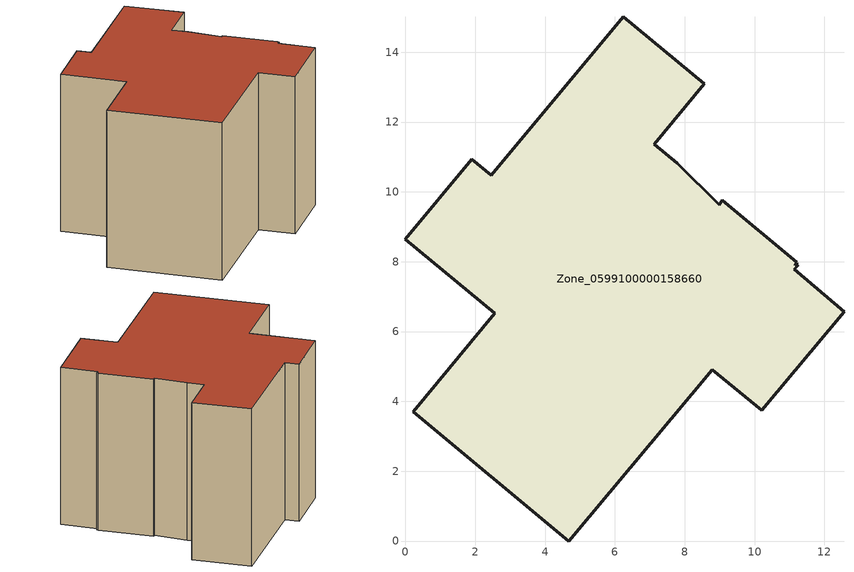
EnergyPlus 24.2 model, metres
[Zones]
Zone_0599100000158660
 floor ground (C_G): 10.21,3.74 8.78,4.9 4.67,0 0.22,3.7 2.56,6.52 0,8.64 1.9,10.93 2.46,10.47 6.24,15.01 8.56,13.1 7.12,11.37 7.78,10.82 8.99,9.64 9.07,9.76 11.21,7.99 11.16,7.89 11.25,7.9 11.13,7.78 12.56,6.57 z0
 wall outside (C_F): 8.78,4.9 10.21,3.74 12.56,6.57 11.13,7.78 11.25,7.9 11.16,7.89 11.21,7.99 9.07,9.76 8.99,9.64 7.78,10.82 7.12,11.37 8.56,13.1 6.24,15.01 2.46,10.47 1.9,10.93 0,8.64 2.56,6.52 0.22,3.7 4.67,0 8.78,4.9 z0:8.24
 roof outside (C_R): 11.25,7.9 11.16,7.89 11.21,7.99 9.07,9.76 8.99,9.64 7.78,10.82 7.12,11.37 8.56,13.1 6.24,15.01 2.46,10.47 1.9,10.93 0,8.64 2.56,6.52 0.22,3.7 4.67,0 8.78,4.9 10.21,3.74 12.56,6.57 11.13,7.78 z8.24
[BUILDING]
Pand.0599100000158660: North Axis=0; Terrain=City; Loads Convergence Tolerance Value=0.04; Temperature Convergence Tolerance Value=0.4; Solar Distribution=FullExterior; Maximum Number of Warmup Days=25; Minimum Number of Warmup Days=1
[Site:Location]
Rotterdam.The.Hague.AP_ZH_NLD Design_Conditions: Latitude=51.96; Longitude=4.45; Time Zone=1; Elevation=-4.5
[SITE:GROUNDTEMPERATURE:BUILDINGSURFACE]
18, 18, 18, 18, 18, 18, 18, 18, 18, 18, 18, 18
[MATERIAL] Thermal Absorptance=0.9; Solar Absorptance=0.7; Visible Absorptance=0.7
Name | Roughness | Thickness | Conductivity | Density | Specific Heat
G.D.1965 | MediumSmooth | 0.15 | 1 | 540 | 1210
F.D.1965 | Rough | 0.3 | 0.857143 | 1920 | 840
R.D.1965 | MediumRough | 0.2 | 0.08 | 1500 | 1000
[CONSTRUCTION]
C_G: G.D.1965
C_F: F.D.1965
C_R: R.D.1965
[ZONE]
Zone_0599100000158660: Type=1; Multiplier=1; Ceiling Height=Autocalculate; Volume=Autocalculate; Floor Area=autocalculate; Part of Total Floor Area=Yes
[ZONEINFILTRATION:DESIGNFLOWRATE]
Infil_Zone_0599100000158660: Zone or ZoneList or Space or SpaceList=Zone_0599100000158660; Schedule=AlwaysOn; Design Flow Rate Calculation Method=Flow/Area; Flow Rate per Floor Area=0.0042; Constant Term Coefficient=1; Temperature Term Coefficient=0; Velocity Term Coefficient=0; Velocity Squared Term Coefficient=0
[HVACTEMPLATE:ZONE:IDEALLOADSAIRSYSTEM]
Zone_0599100000158660: Maximum Heating Supply Air Temperature=50; Minimum Cooling Supply Air Temperature=13; Maximum Heating Supply Air Humidity Ratio=0.0156; Minimum Cooling Supply Air Humidity Ratio=0.0077; Heating Limit=NoLimit; Cooling Limit=NoLimit; Dehumidification Control Type=ConstantSensibleHeatRatio; Cooling Sensible Heat Ratio=0.7; Dehumidification Setpoint=60; Humidification Control Type=None; Humidification Setpoint=30; Outdoor Air Method=None; Outdoor Air Flow Rate per Person=0.00944; Outdoor Air Flow Rate per Zone Floor Area=0; Outdoor Air Flow Rate per Zone=0; Demand Controlled Ventilation Type=None; Outdoor Air Economizer Type=NoEconomizer; Heat Recovery Type=None; Sensible Heat Recovery Effectiveness=0.7; Latent Heat Recovery Effectiveness=0.65
[ZONECONTROL:THERMOSTAT]
ThermostatControl_Zone_0599100000158660: Zone or ZoneList=Zone_0599100000158660; Control Type Schedule=DualSetpointControlType; Control 1=Thermostat_Zone_0599100000158660; Temperature Difference Between Cutout And Setpoint=0
[THERMOSTATSETPOINT:DUALSETPOINT]
Thermostat_Zone_0599100000158660: Heating Setpoint Temperature Schedule=HeatingSetpoint_Zone_0599100000158660; Cooling Setpoint Temperature Schedule=CoolingSetpoint_Zone_0599100000158660
[SCHEDULE:COMPACT]
HeatingSetpoint_Zone_0599100000158660: Through: 12/31, For: AllDays, Until: 24:00, 21
CoolingSetpoint_Zone_0599100000158660: Through: 12/31, For: AllDays, Until: 24:00, 24
DualSetpointControlType: Through: 12/31, For: AllDays, Until: 24:00, 4
AlwaysOn: Through: 12/31, For: AllDays, Until: 24:00, 1
